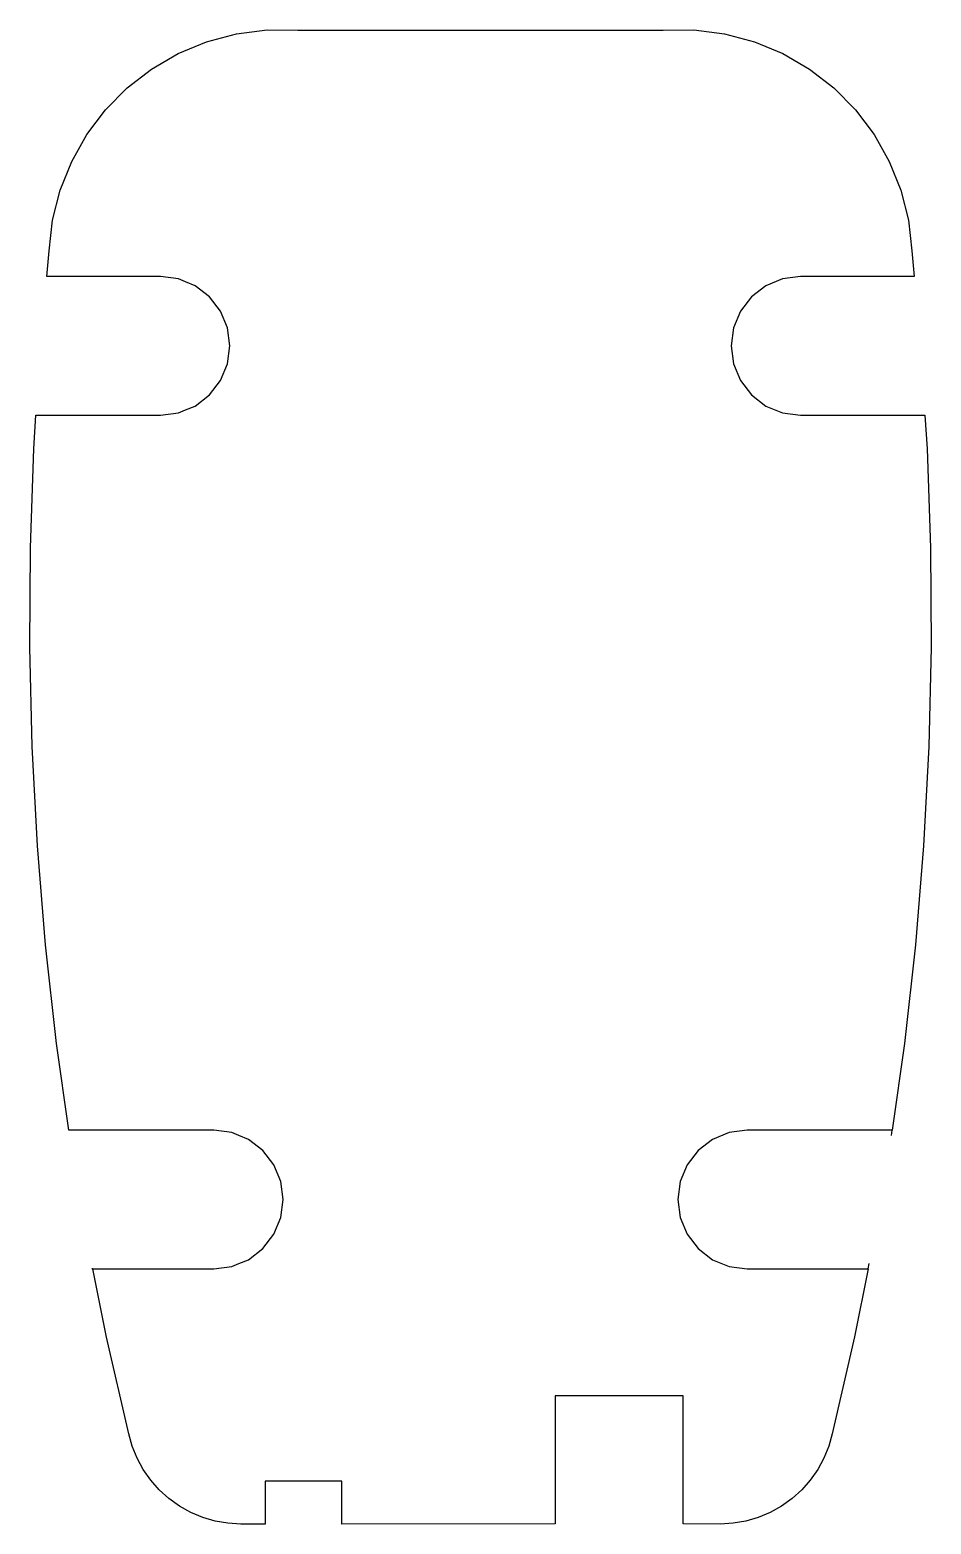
# Model space of a CAD drawing. Header units: metres. Extents: x -21.1 to 21.1, y -35 to 35.
import ezdxf

# ---------------------------------------------------------------- set-up
doc = ezdxf.new("R2010")
doc.units = ezdxf.units.M

msp = doc.modelspace()

# ---------------------------------------------------------------- linework, layer by layer
at = {"layer": 'Component#1'}
for p, q in [((19.267, -16.8), (19.303, -16.55)), ((-18.171, -23.05), (-18.221, -23.05)), ((18.172, -23.05), (18.222, -22.8))]:
    msp.add_line(p, q, dxfattribs=at)
msp.add_polyline3d([(11.659, -22.939, 0), (12.5, -23.05, 0), (18.172, -23.05, 0), (17.534, -26.237, 0), (16.49, -30.772, 0), (16.326, -31.357, 0), (16.098, -31.919, 0), (15.808, -32.453, 0), (15.46, -32.95, 0), (15.057, -33.405, 0), (14.606, -33.812, 0), (14.112, -34.165, 0), (13.582, -34.46, 0), (13.021, -34.694, 0), (12.438, -34.863, 0), (11.84, -34.966, 0), (11.233, -35, 0), (9.5, -34.989, 0), (9.5, -28.994, 0), (3.5, -28.994, 0), (3.5, -34.994, 0), (-6.5, -35, 0), (-6.5, -33, 0), (-10.1, -33, 0), (-10.1, -35.005, 0), (-11.233, -35, 0), (-11.839, -34.966, 0), (-12.438, -34.863, 0), (-13.021, -34.694, 0), (-13.582, -34.461, 0), (-14.112, -34.165, 0), (-14.606, -33.812, 0), (-15.057, -33.405, 0), (-15.459, -32.95, 0), (-15.808, -32.453, 0), (-16.098, -31.92, 0), (-16.326, -31.357, 0), (-16.49, -30.772, 0), (-17.534, -26.238, 0), (-18.171, -23.05, 0), (-12.5, -23.05, 0), (-11.659, -22.939, 0), (-11.323, -22.8, 0), (-10.875, -22.615, 0), (-10.202, -22.098, 0), (-9.685, -21.425, 0), (-9.361, -20.641, 0), (-9.25, -19.8, 0), (-9.361, -18.959, 0), (-9.685, -18.175, 0), (-10.202, -17.502, 0), (-10.875, -16.985, 0), (-11.323, -16.8, 0), (-11.659, -16.661, 0), (-12.5, -16.55, 0), (-19.302, -16.55, 0), (-19.874, -12.48, 0), (-20.388, -7.855, 0), (-20.767, -3.217, 0), (-21.012, 1.429, 0), (-21.123, 6.081, 0), (-21.099, 10.734, 0), (-20.941, 15.385, 0), (-20.842, 16.95, 0), (-15, 16.95, 0), (-14.159, 17.061, 0), (-13.823, 17.2, 0), (-13.375, 17.385, 0), (-12.702, 17.902, 0), (-12.185, 18.575, 0), (-11.861, 19.359, 0), (-11.75, 20.2, 0), (-11.861, 21.041, 0), (-12.185, 21.825, 0), (-12.702, 22.498, 0), (-13.375, 23.015, 0), (-13.823, 23.2, 0), (-14.159, 23.339, 0), (-15, 23.45, 0), (-20.332, 23.45, 0), (-20.22, 24.662, 0), (-20.055, 26.099, 0), (-19.701, 27.501, 0), (-19.164, 28.844, 0), (-18.454, 30.104, 0), (-17.583, 31.259, 0), (-16.566, 32.288, 0), (-15.423, 33.174, 0), (-14.172, 33.9, 0), (-12.836, 34.453, 0), (-11.438, 34.825, 0), (-10.003, 35.008, 0), (-8.557, 35, 0), (0, 35, 0), (8.557, 35, 0), (10.003, 35.008, 0), (11.438, 34.825, 0), (12.836, 34.453, 0), (14.172, 33.9, 0), (15.423, 33.174, 0), (16.566, 32.288, 0), (17.583, 31.259, 0), (18.454, 30.104, 0), (19.164, 28.844, 0), (19.701, 27.501, 0), (20.055, 26.099, 0), (20.22, 24.662, 0), (20.332, 23.45, 0), (15, 23.45, 0), (14.159, 23.339, 0), (13.375, 23.015, 0), (12.702, 22.498, 0), (12.185, 21.825, 0), (11.861, 21.041, 0), (11.75, 20.2, 0), (11.861, 19.359, 0), (12.185, 18.575, 0), (12.702, 17.902, 0), (13.375, 17.385, 0), (14.159, 17.061, 0), (15, 16.95, 0), (20.826, 16.95, 0), (20.941, 15.385, 0), (21.099, 10.734, 0), (21.123, 6.081, 0), (21.013, 1.429, 0), (20.767, -3.217, 0), (20.388, -7.855, 0), (19.874, -12.48, 0), (19.303, -16.55, 0), (12.5, -16.55, 0), (11.659, -16.661, 0), (10.875, -16.985, 0), (10.202, -17.502, 0), (9.685, -18.175, 0), (9.361, -18.959, 0), (9.25, -19.8, 0), (9.361, -20.641, 0), (9.685, -21.425, 0), (10.202, -22.098, 0), (10.875, -22.615, 0), (11.659, -22.939, 0)], dxfattribs=at)

doc.saveas('drawing.dxf')
